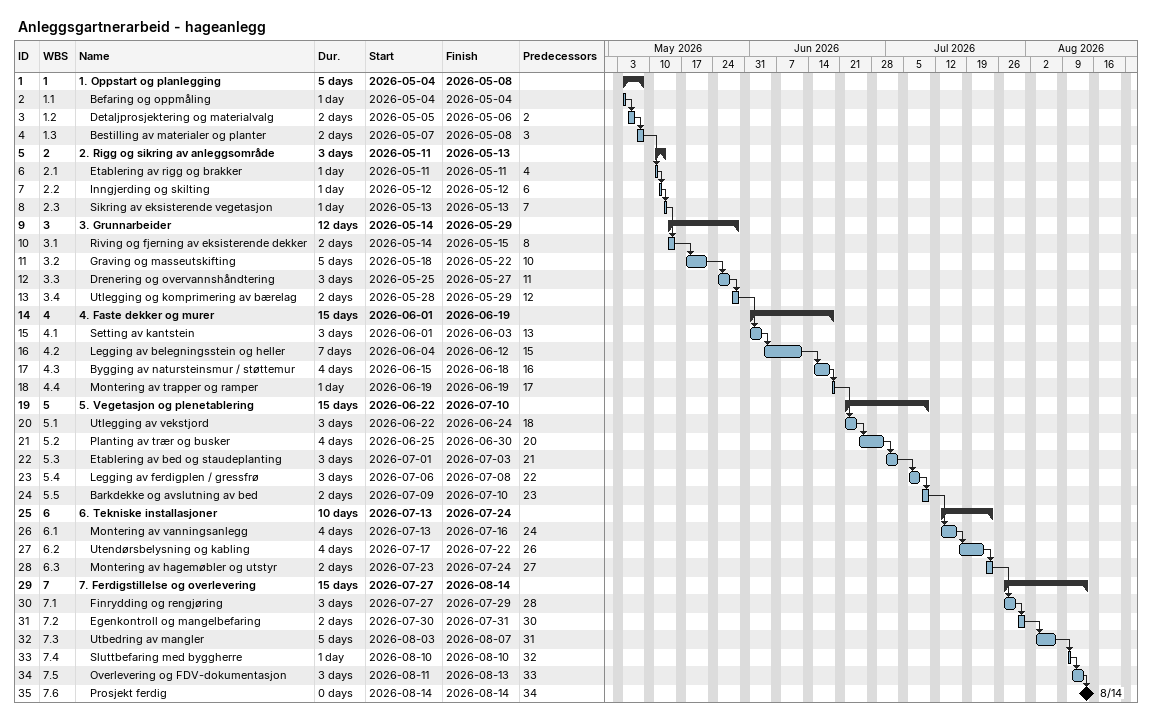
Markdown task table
Anleggsgartnerarbeid - hageanlegg

| ID | WBS | Task | Duration | Start | Finish | Predecessors |
|---|---|---|---|---|---|---|
| 1 | 1 | **1. Oppstart og planlegging** | 5d | 2026-05-04 | 2026-05-08 |  |
| 2 | 1.1 | Befaring og oppmåling | 1d | 2026-05-04 | 2026-05-04 |  |
| 3 | 1.2 | Detaljprosjektering og materialvalg | 2d | 2026-05-05 | 2026-05-06 | 2 |
| 4 | 1.3 | Bestilling av materialer og planter | 2d | 2026-05-07 | 2026-05-08 | 3 |
| 5 | 2 | **2. Rigg og sikring av anleggsområde** | 3d | 2026-05-11 | 2026-05-13 |  |
| 6 | 2.1 | Etablering av rigg og brakker | 1d | 2026-05-11 | 2026-05-11 | 4 |
| 7 | 2.2 | Inngjerding og skilting | 1d | 2026-05-12 | 2026-05-12 | 6 |
| 8 | 2.3 | Sikring av eksisterende vegetasjon | 1d | 2026-05-13 | 2026-05-13 | 7 |
| 9 | 3 | **3. Grunnarbeider** | 12d | 2026-05-14 | 2026-05-29 |  |
| 10 | 3.1 | Riving og fjerning av eksisterende dekker | 2d | 2026-05-14 | 2026-05-15 | 8 |
| 11 | 3.2 | Graving og masseutskifting | 5d | 2026-05-18 | 2026-05-22 | 10 |
| 12 | 3.3 | Drenering og overvannshåndtering | 3d | 2026-05-25 | 2026-05-27 | 11 |
| 13 | 3.4 | Utlegging og komprimering av bærelag | 2d | 2026-05-28 | 2026-05-29 | 12 |
| 14 | 4 | **4. Faste dekker og murer** | 15d | 2026-06-01 | 2026-06-19 |  |
| 15 | 4.1 | Setting av kantstein | 3d | 2026-06-01 | 2026-06-03 | 13 |
| 16 | 4.2 | Legging av belegningsstein og heller | 7d | 2026-06-04 | 2026-06-12 | 15 |
| 17 | 4.3 | Bygging av natursteinsmur / støttemur | 4d | 2026-06-15 | 2026-06-18 | 16 |
| 18 | 4.4 | Montering av trapper og ramper | 1d | 2026-06-19 | 2026-06-19 | 17 |
| 19 | 5 | **5. Vegetasjon og plenetablering** | 15d | 2026-06-22 | 2026-07-10 |  |
| 20 | 5.1 | Utlegging av vekstjord | 3d | 2026-06-22 | 2026-06-24 | 18 |
| 21 | 5.2 | Planting av trær og busker | 4d | 2026-06-25 | 2026-06-30 | 20 |
| 22 | 5.3 | Etablering av bed og staudeplanting | 3d | 2026-07-01 | 2026-07-03 | 21 |
| 23 | 5.4 | Legging av ferdigplen / gressfrø | 3d | 2026-07-06 | 2026-07-08 | 22 |
| 24 | 5.5 | Barkdekke og avslutning av bed | 2d | 2026-07-09 | 2026-07-10 | 23 |
| 25 | 6 | **6. Tekniske installasjoner** | 10d | 2026-07-13 | 2026-07-24 |  |
| 26 | 6.1 | Montering av vanningsanlegg | 4d | 2026-07-13 | 2026-07-16 | 24 |
| 27 | 6.2 | Utendørsbelysning og kabling | 4d | 2026-07-17 | 2026-07-22 | 26 |
| 28 | 6.3 | Montering av hagemøbler og utstyr | 2d | 2026-07-23 | 2026-07-24 | 27 |
| 29 | 7 | **7. Ferdigstillelse og overlevering** | 15d | 2026-07-27 | 2026-08-14 |  |
| 30 | 7.1 | Finrydding og rengjøring | 3d | 2026-07-27 | 2026-07-29 | 28 |
| 31 | 7.2 | Egenkontroll og mangelbefaring | 2d | 2026-07-30 | 2026-07-31 | 30 |
| 32 | 7.3 | Utbedring av mangler | 5d | 2026-08-03 | 2026-08-07 | 31 |
| 33 | 7.4 | Sluttbefaring med byggherre | 1d | 2026-08-10 | 2026-08-10 | 32 |
| 34 | 7.5 | Overlevering og FDV-dokumentasjon | 3d | 2026-08-11 | 2026-08-13 | 33 |
| 35 | 7.6 | Prosjekt ferdig | 0d | 2026-08-14 | 2026-08-14 | 34 |
